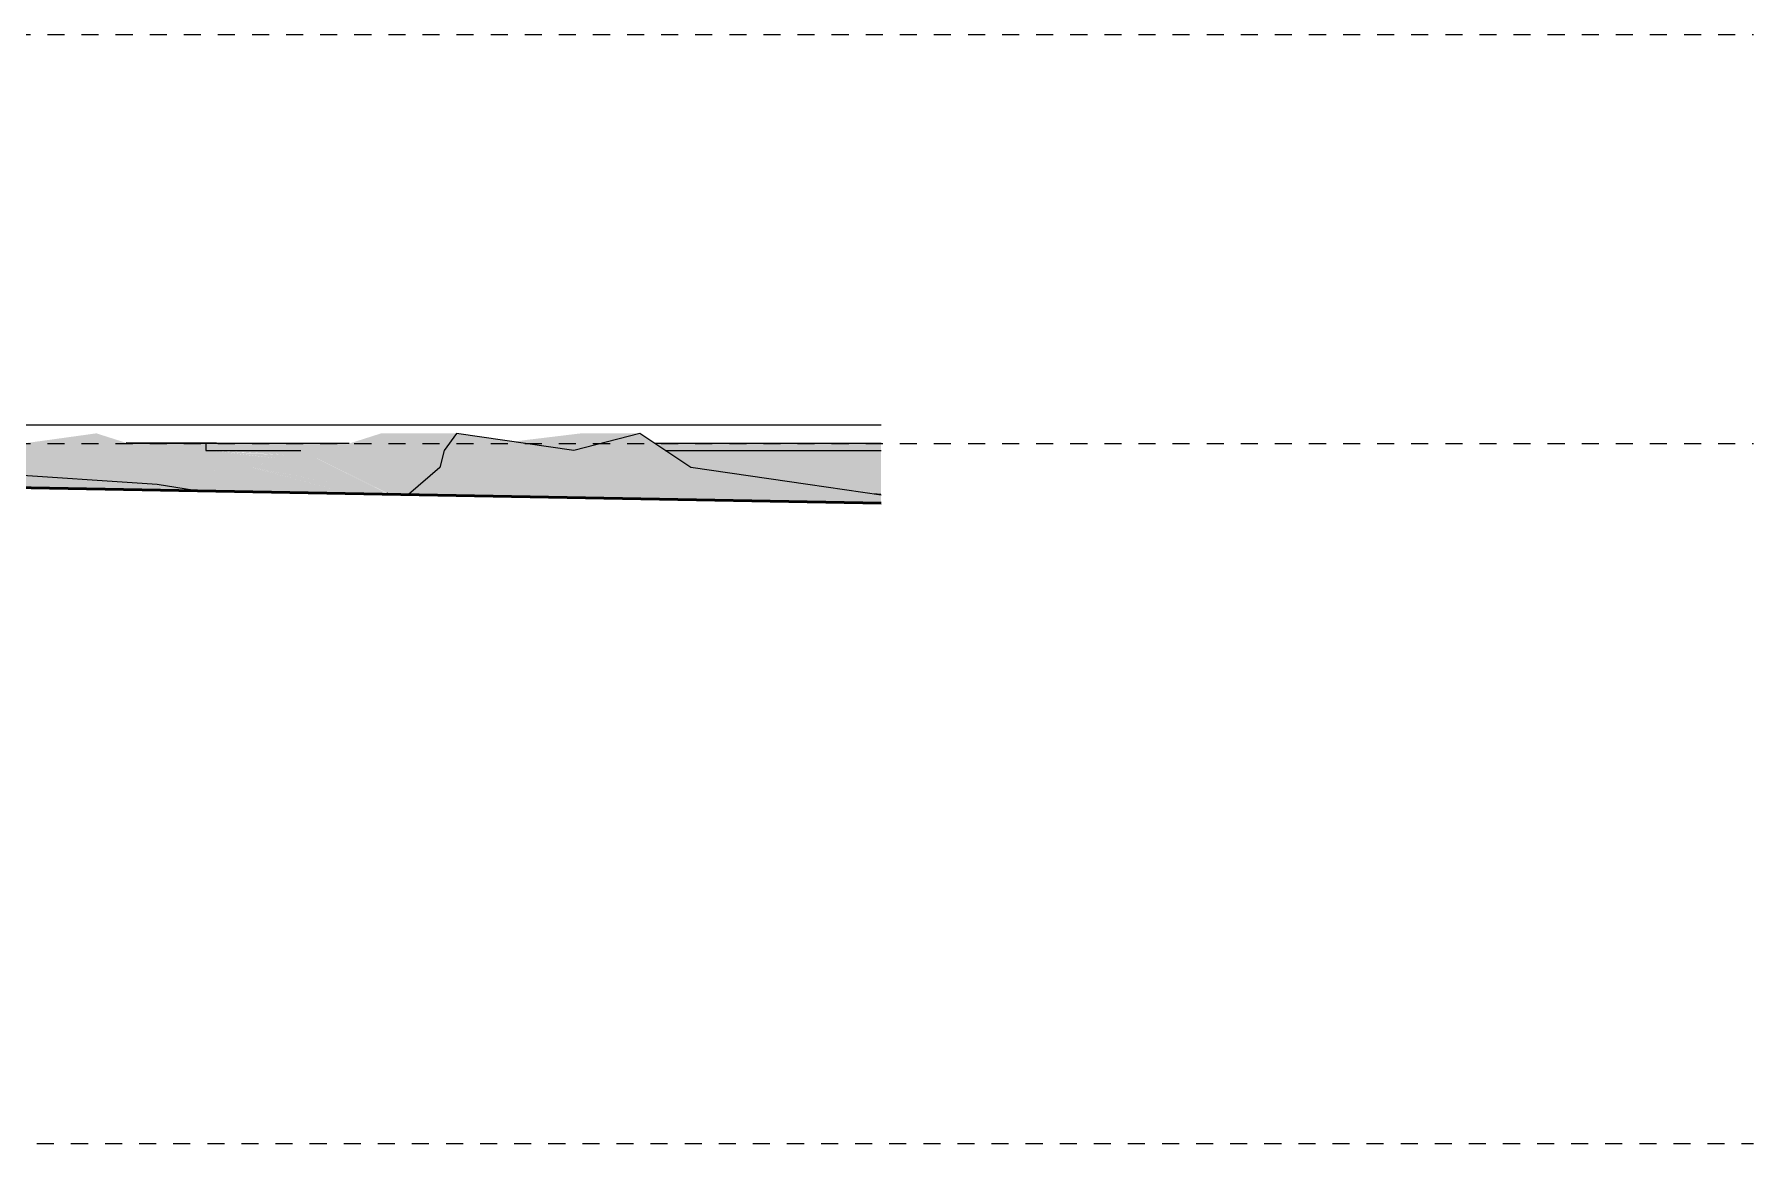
# Model space of a CAD drawing. Header units: metres. Extents: x -4613 to -4328, y -1 to 30.
# Drawn here: x -4487.41 to -4477.32, y 1.13 to 7.64 of the extents above; entities that cross this region are included whole.
import ezdxf

# ---------------------------------------------------------------- set-up
doc = ezdxf.new("R2010")
doc.units = ezdxf.units.M
doc.linetypes.add('AEC_Center', pattern=[0.024, 0.012, -0.004, 0.004, -0.004])
for name, color, linetype, lineweight in [('A-DETL', 90, 'Continuous', 13), ('A-FLOR', 192, 'Continuous', 5), ('A-FLOR-LEVL', 51, 'Continuous', 5), ('C-TOPO', 7, 'Continuous', 5)]:
    doc.layers.add(name, color=color, linetype=linetype, lineweight=lineweight)

msp = doc.modelspace()

# ---------------------------------------------------------------- hatches: boundary and pattern name
at = {"layer": 'A-FLOR'}
msp.add_hatch(color=256, dxfattribs=at).paths.add_polyline_path([(-4486.4, 5.2), (-4486.4, 5.24), (-4486.854, 5.24), (-4486.729, 5.2), (-4486.583, 5.2)])
h = msp.add_hatch(color=256, dxfattribs=at)
h.paths.add_polyline_path([(-4486.4, 5.2), (-4485.686, 5.2), (-4485.561, 5.24), (-4486.4, 5.24)])
h.paths.add_polyline_path([(-4483.361, 5.2), (-4482.44, 5.2), (-4482.44, 5.24), (-4483.765, 5.24), (-4483.706, 5.2), (-4483.556, 5.2)])
at = {"layer": 'C-TOPO'}
h = msp.add_hatch(color=256, dxfattribs=at)
h.paths.add_polyline_path([(-4482.44, 4.893), (-4482.44, 4.937), (-4483.556, 5.1), (-4483.855, 5.3), (-4484.242, 5.2), (-4484.93, 5.3), (-4485.002, 5.2), (-4485.029, 5.1), (-4485.212, 4.941), (-4482.528, 4.893)])
h.paths.add_polyline_path([(-4485.324, 4.943), (-4485.337, 4.95), (-4485.343, 4.944)])
h.paths.add_polyline_path([(-4486.467, 4.964), (-4486.687, 5), (-4489.673, 5.2), (-4490.298, 5.038), (-4490.181, 5.01), (-4490.063, 5.009), (-4488.993, 5.009), (-4486.583, 4.966)])
for points in [[(-4488.345, 5.111), (-4487.043, 5.3), (-4488.385, 5.114)], [(-4487.964, 5.085), (-4487.043, 5.3), (-4488.345, 5.111), (-4487.964, 5.085)], [(-4486.687, 5), (-4487.043, 5.3), (-4487.964, 5.085), (-4486.823, 5.009)], [(-4485.959, 4.955), (-4487.043, 5.3), (-4486.687, 5), (-4486.467, 4.964), (-4486.122, 4.958)], [(-4485.029, 5.1), (-4485.372, 5.3), (-4485.686, 5.2), (-4485.202, 5.126)], [(-4485.002, 5.2), (-4484.93, 5.3), (-4485.372, 5.3), (-4485.202, 5.254)], [(-4485.029, 5.1), (-4485.002, 5.2), (-4485.372, 5.3), (-4485.102, 5.142)], [(-4484.242, 5.2), (-4483.855, 5.3), (-4484.199, 5.3), (-4484.597, 5.252), (-4484.281, 5.206)], [(-4486.057, 5.126), (-4485.978, 5.153), (-4486.4, 5.2), (-4486.729, 5.2), (-4486.607, 5.161), (-4486.122, 5.13)], [(-4486.131, 5.1), (-4486.057, 5.126), (-4486.607, 5.161), (-4486.415, 5.1)], [(-4485.976, 5.154), (-4485.935, 5.168), (-4486.4, 5.2), (-4486.122, 5.17)], [(-4485.344, 4.951), (-4485.844, 5.2), (-4486.131, 5.1), (-4485.38, 4.958)], [(-4485.978, 5.153), (-4485.976, 5.154), (-4486.122, 5.169)], [(-4485.212, 4.941), (-4485.029, 5.1), (-4485.844, 5.2), (-4485.324, 4.943), (-4485.253, 4.942)], [(-4485.029, 5.1), (-4485.686, 5.2), (-4485.844, 5.2), (-4485.202, 5.121)], [(-4486.415, 5.1), (-4486.323, 5.071), (-4486.257, 5.1)], [(-4486.257, 5.1), (-4486.323, 5.071), (-4486.281, 5.057), (-4486.131, 5.1)], [(-4485.558, 4.947), (-4486.131, 5.1), (-4486.281, 5.057), (-4485.959, 4.955), (-4485.662, 4.949)], [(-4485.343, 4.944), (-4485.337, 4.95), (-4486.122, 5.098), (-4485.558, 4.947), (-4485.38, 4.944)], [(-4482.44, 4.939), (-4482.44, 4.946), (-4482.533, 4.951), (-4482.449, 4.939)], [(-4482.44, 4.937), (-4482.44, 4.939), (-4482.449, 4.939)]]:
    msp.add_hatch(color=256, dxfattribs=at).paths.add_polyline_path(points)
h = msp.add_hatch(color=256, dxfattribs=at)
h.paths.add_polyline_path([(-4482.44, 4.955), (-4482.44, 5.008), (-4483.167, 5.043), (-4482.65, 4.968), (-4482.561, 4.963)])
h.paths.add_polyline_path([(-4485.928, 5.171), (-4485.912, 5.176), (-4486.4, 5.2), (-4486.122, 5.183)])
h = msp.add_hatch(color=256, dxfattribs=at)
h.paths.add_polyline_path([(-4482.44, 5.008), (-4482.44, 5.2), (-4483.706, 5.2), (-4483.556, 5.1), (-4483.167, 5.043), (-4482.461, 5.009)])
h.paths.add_polyline_path([(-4485.912, 5.176), (-4485.844, 5.2), (-4486.4, 5.2), (-4486.122, 5.187)])
h = msp.add_hatch(color=256, dxfattribs=at)
h.paths.add_polyline_path([(-4482.44, 4.946), (-4482.44, 4.955), (-4482.65, 4.968), (-4482.533, 4.951)])
h.paths.add_polyline_path([(-4485.935, 5.168), (-4485.928, 5.171), (-4486.122, 5.181)])

# ---------------------------------------------------------------- linework, layer by layer
at = {"layer": 'A-DETL', "lineweight": 5}
for p, q in [((-4492.108, 5.35), (-4487.002, 5.35)), ((-4491.456, 5.35), (-4486.351, 5.35)), ((-4490.643, 5.35), (-4485.537, 5.35)), ((-4489.829, 5.35), (-4484.723, 5.35)), ((-4489.015, 5.35), (-4483.909, 5.35)), ((-4488.201, 5.35), (-4483.095, 5.35)), ((-4487.387, 5.35), (-4482.44, 5.35))]:
    msp.add_line(p, q, dxfattribs=at)
at = {"layer": 'A-DETL', "lineweight": 50}
msp.add_line((-4482.44, 4.891), (-4488.993, 5.009), dxfattribs=at)
at = {"layer": 'A-FLOR'}
for p, q in [((-4485.808, 5.24), (-4486.868, 5.244)), ((-4485.561, 5.24), (-4486.854, 5.24)), ((-4486.4, 5.24), (-4486.4, 5.2)), ((-4482.44, 5.24), (-4483.765, 5.24)), ((-4482.528, 4.893), (-4482.44, 4.893))]:
    msp.add_line(p, q, dxfattribs=at)
at = {"layer": 'A-FLOR-LEVL', "linetype": 'AEC_Center'}
for p, q in [((-4612.13, 7.64), (-4477.322, 7.64)), ((-4612.13, 5.24), (-4477.322, 5.24)), ((-4605.392, 1.134), (-4477.322, 1.134))]:
    msp.add_line(p, q, dxfattribs=at)
at = {"layer": 'C-TOPO'}
for p, q in [((-4484.93, 5.3), (-4485.002, 5.2)), ((-4484.242, 5.2), (-4484.93, 5.3)), ((-4483.855, 5.3), (-4484.242, 5.2)), ((-4483.556, 5.1), (-4483.855, 5.3)), ((-4486.687, 5), (-4489.673, 5.2)), ((-4486.4, 5.2), (-4485.844, 5.2)), ((-4485.002, 5.2), (-4485.029, 5.1)), ((-4483.706, 5.2), (-4482.44, 5.2)), ((-4485.029, 5.1), (-4485.212, 4.941)), ((-4482.87, 5), (-4483.556, 5.1)), ((-4486.467, 4.964), (-4486.687, 5)), ((-4485.337, 4.95), (-4485.343, 4.944)), ((-4485.324, 4.943), (-4485.337, 4.95)), ((-4482.44, 4.937), (-4482.87, 5))]:
    msp.add_line(p, q, dxfattribs=at)

doc.saveas('drawing.dxf')
